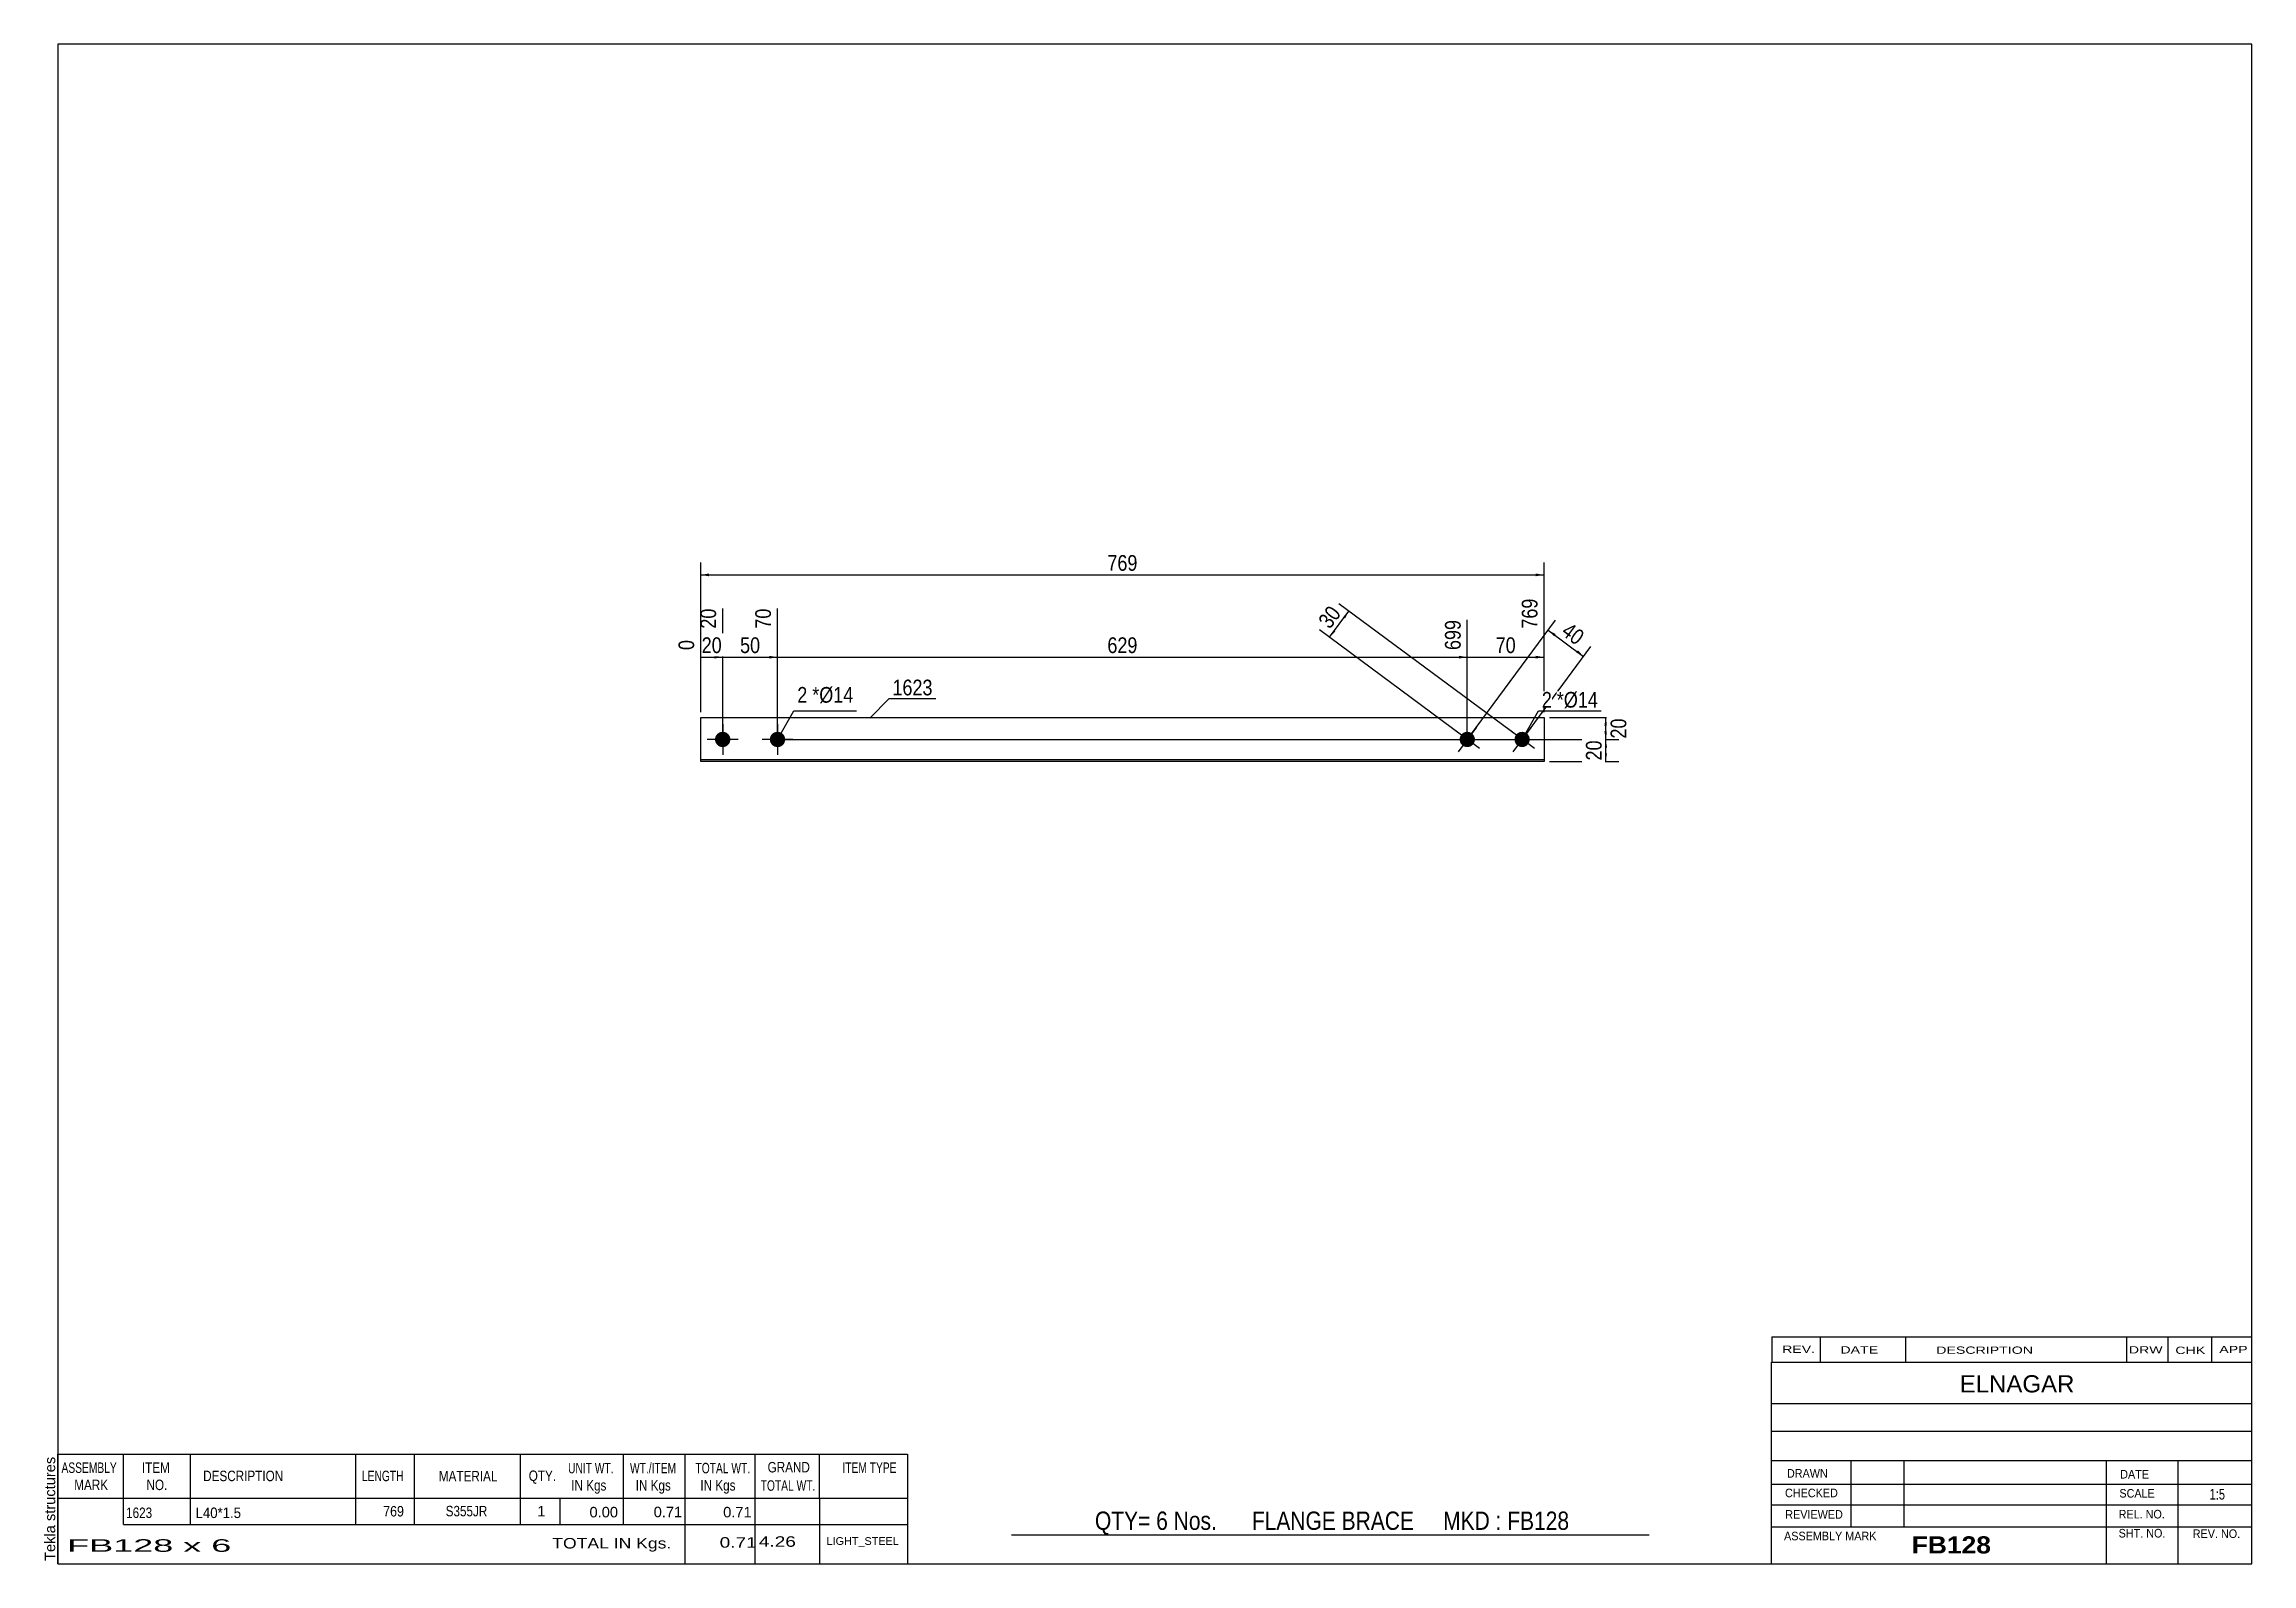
# Model space of a CAD drawing. Header units: millimetres. Extents: x 2 to 405, y 5 to 282.
import ezdxf

# ---------------------------------------------------------------- set-up
doc = ezdxf.new("R2010")
doc.units = ezdxf.units.MM
doc.styles.add('Arial', font='ARIAL.TTF', dxfattribs={"height": 0.2})
doc.styles.add('Arial Bold', font='ARIALBD.TTF', dxfattribs={"height": 0.2})
doc.styles.add('Arial Narrow', font='ARIALN.TTF', dxfattribs={"height": 0.2})

# ---------------------------------------------------------------- blocks, each defined once
blk = doc.blocks.new('Unknown-627393133-1545')
at = {"color": 5, "linetype": 'Continuous'}
for p, q in [((405, 282), (5, 282)), ((5, 282), (5, 5)), ((405, 5), (405, 282)), ((5, 5), (405, 5))]:
    blk.add_line(p, q, dxfattribs=at)
at = {"color": 174, "linetype": 'Continuous', "style": 'Arial'}
blk.add_text('Tekla structures', height=1.9102, rotation=90, dxfattribs=at).set_placement((4.5, 5.5))
blk = doc.blocks.new('Part-627393133-1227 - 1212')
at = {"color": 2, "linetype": 'Continuous'}
for p, q in [((122.2, 151.25), (122.2, 159.25)), ((122.2, 159.25), (275.95, 159.25)), ((275.95, 159.25), (275.95, 151.25)), ((275.95, 151.55), (122.2, 151.55)), ((275.95, 151.25), (122.2, 151.25))]:
    blk.add_line(p, q, dxfattribs=at)
blk = doc.blocks.new('Bolt-627393133-1228 - 1212')
at = {"linetype": 'Continuous'}
for points in [[(126.2, 153.85, -1), (126.2, 156.65, -1)], [(136.2, 153.85, -1), (136.2, 156.65, -1)]]:
    blk.add_hatch(color=3, dxfattribs=at).paths.add_polyline_path(points)
at = {"color": 3, "linetype": 'Continuous'}
for p, q in [((126.2, 158.05), (126.2, 152.45)), ((136.2, 158.05), (136.2, 152.45)), ((129, 155.25), (123.4, 155.25)), ((139, 155.25), (133.4, 155.25))]:
    blk.add_line(p, q, dxfattribs=at)
blk = doc.blocks.new('Bolt-627393133-1229 - 1212')
at = {"linetype": 'Continuous'}
blk.add_hatch(color=3, dxfattribs=at).paths.add_polyline_path([(261.12, 154.13, -1), (262.79, 156.37, -1)])
at = {"color": 3, "linetype": 'Continuous'}
for p, q in [((263.62, 157.5), (260.29, 153)), ((264.2, 153.58), (259.7, 156.92))]:
    blk.add_line(p, q, dxfattribs=at)
blk = doc.blocks.new('Bolt-627393133-1230 - 1212')
at = {"linetype": 'Continuous'}
blk.add_hatch(color=3, dxfattribs=at).paths.add_polyline_path([(271.12, 154.13, -1), (272.79, 156.37, -1)])
at = {"color": 3, "linetype": 'Continuous'}
for p, q in [((273.62, 157.5), (270.29, 153)), ((274.2, 153.58), (269.7, 156.92))]:
    blk.add_line(p, q, dxfattribs=at)
blk = doc.blocks.new('StraightDimension-627393133-1236 - 1212')
at = {"linetype": 'Continuous'}
blk.add_hatch(color=7, dxfattribs=at).paths.add_polyline_path([(274.45, 170.5), (275.95, 170.25), (274.45, 170)])
at = {"color": 7, "linetype": 'Continuous'}
for p, q in [((275.95, 160.25), (275.95, 180.93)), ((261.95, 156.25), (261.95, 177.03)), ((261.95, 170.25), (275.95, 170.25))]:
    blk.add_line(p, q, dxfattribs=at)
at = {"color": 0}
blk.add_wipeout([(271.38, 170.4), (271.38, 174.6), (266.53, 174.6), (266.53, 170.4)], dxfattribs=at)
at = {"color": 0, "linetype": 'Continuous'}
blk.add_wipeout([(275.35, 181.53), (271.15, 181.53), (271.15, 174.85), (275.35, 174.85)], dxfattribs=at)
at = {"color": 3, "linetype": 'Continuous', "style": 'Arial Narrow'}
blk.add_text('769', height=2.863, rotation=90.0002, dxfattribs=at).set_placement((274.75, 175.45))
at = {"color": 3, "style": 'Arial Narrow'}
blk.add_text('70', height=2.863, dxfattribs=at).set_placement((267.13, 171))
blk = doc.blocks.new('StraightDimension-627393133-1237 - 1212')
at = {"linetype": 'Continuous'}
blk.add_hatch(color=7, dxfattribs=at).paths.add_polyline_path([(260.45, 170.5), (261.95, 170.25), (260.45, 170)])
at = {"color": 7, "linetype": 'Continuous'}
for p, q in [((136.2, 156.25), (136.2, 179.11)), ((261.95, 156.25), (261.95, 177.03)), ((136.2, 170.25), (261.95, 170.25))]:
    blk.add_line(p, q, dxfattribs=at)
at = {"color": 0, "linetype": 'Continuous'}
blk.add_wipeout([(261.35, 177.63), (257.15, 177.63), (257.15, 170.95), (261.35, 170.95)], dxfattribs=at)
at = {"color": 0}
blk.add_wipeout([(202.42, 170.4), (202.42, 174.6), (195.74, 174.6), (195.74, 170.4)], dxfattribs=at)
at = {"color": 3, "style": 'Arial Narrow'}
blk.add_text('629', height=2.863, dxfattribs=at).set_placement((196.34, 171))
at = {"color": 3, "linetype": 'Continuous', "style": 'Arial Narrow'}
blk.add_text('699', height=2.863, rotation=90.0002, dxfattribs=at).set_placement((260.75, 171.55))
blk = doc.blocks.new('StraightDimension-627393133-1238 - 1212')
at = {"linetype": 'Continuous'}
blk.add_hatch(color=7, dxfattribs=at).paths.add_polyline_path([(134.7, 170.5), (136.2, 170.25), (134.7, 170)])
at = {"color": 7, "linetype": 'Continuous'}
for p, q in [((126.2, 156.25), (126.2, 179.11)), ((136.2, 156.25), (136.2, 179.11)), ((126.2, 170.25), (136.2, 170.25))]:
    blk.add_line(p, q, dxfattribs=at)
at = {"color": 0}
blk.add_wipeout([(133.63, 170.4), (133.63, 174.6), (128.77, 174.6), (128.77, 170.4)], dxfattribs=at)
at = {"color": 0, "linetype": 'Continuous'}
blk.add_wipeout([(135.6, 179.71), (131.4, 179.71), (131.4, 174.85), (135.6, 174.85)], dxfattribs=at)
at = {"color": 3, "linetype": 'Continuous', "style": 'Arial Narrow'}
blk.add_text('70', height=2.863, rotation=90.0002, dxfattribs=at).set_placement((135, 175.45))
at = {"color": 3, "style": 'Arial Narrow'}
blk.add_text('50', height=2.863, dxfattribs=at).set_placement((129.37, 171))
blk = doc.blocks.new('StraightDimension-627393133-1239 - 1212')
at = {"linetype": 'Continuous'}
blk.add_hatch(color=7, dxfattribs=at).paths.add_polyline_path([(124.7, 170.5), (126.2, 170.25), (124.7, 170)])
at = {"color": 7, "linetype": 'Continuous'}
for p, q in [((126.2, 156.25), (126.2, 179.11)), ((122.2, 160.25), (122.2, 173.38)), ((122.2, 170.25), (126.2, 170.25))]:
    blk.add_line(p, q, dxfattribs=at)
at = {"color": 0}
blk.add_wipeout([(126.63, 170.4), (126.63, 174.6), (121.77, 174.6), (121.77, 170.4)], dxfattribs=at)
at = {"color": 0, "linetype": 'Continuous'}
blk.add_wipeout([(125.6, 179.71), (121.4, 179.71), (121.4, 174.85), (125.6, 174.85)], dxfattribs=at)
blk.add_wipeout([(121.6, 173.98), (117.4, 173.98), (117.4, 170.95), (121.6, 170.95)], dxfattribs=at)
at = {"color": 3, "linetype": 'Continuous', "style": 'Arial Narrow'}
for s, height, p in [('20', 2.863, (125, 175.45)), ('0', 2.86, (121, 171.55))]:
    blk.add_text(s, height=height, rotation=90.0002, dxfattribs=at).set_placement(p)
at = {"color": 3, "style": 'Arial Narrow'}
blk.add_text('20', height=2.863, dxfattribs=at).set_placement((122.37, 171))
blk = doc.blocks.new('StraightDimension-627393133-1253 - 1212')
at = {"linetype": 'Continuous'}
for points in [[(123.7, 185), (122.2, 185.25), (123.7, 185.5)], [(274.45, 185.5), (275.95, 185.25), (274.45, 185)]]:
    blk.add_hatch(color=7, dxfattribs=at).paths.add_polyline_path(points)
at = {"color": 7, "linetype": 'Continuous'}
for p, q in [((122.2, 160.25), (122.2, 187.5)), ((122.2, 185.25), (275.95, 185.25)), ((275.95, 160.25), (275.95, 187.5))]:
    blk.add_line(p, q, dxfattribs=at)
at = {"color": 0}
blk.add_wipeout([(202.42, 185.4), (202.42, 189.6), (195.74, 189.6), (195.74, 185.4)], dxfattribs=at)
at = {"color": 3, "style": 'Arial Narrow'}
blk.add_text('769', height=2.863, dxfattribs=at).set_placement((196.34, 186))
blk = doc.blocks.new('StraightDimension-627393133-1257 - 1212')
at = {"linetype": 'Continuous'}
for points in [[(277.77, 174.08), (276.72, 175.17), (278.07, 174.48)], [(282.12, 171.48), (283.17, 170.39), (281.82, 171.08)]]:
    blk.add_hatch(color=7, dxfattribs=at).paths.add_polyline_path(points)
at = {"color": 7, "linetype": 'Continuous'}
for p, q in [((262.55, 156.05), (278.06, 176.98)), ((276.72, 175.17), (283.17, 170.39)), ((272.55, 156.05), (284.51, 172.2))]:
    blk.add_line(p, q, dxfattribs=at)
at = {"color": 0}
blk.add_wipeout([(281.98, 171.45), (284.48, 174.83), (280.58, 177.72), (278.08, 174.35)], dxfattribs=at)
at = {"color": 3, "style": 'Arial Narrow'}
blk.add_text('40', height=2.863, rotation=-36.5375, dxfattribs=at).set_placement((278.92, 174.47))
blk = doc.blocks.new('StraightDimension-627393133-1263 - 1212')
at = {"linetype": 'Continuous'}
for points in [[(239.27, 177.6), (240.36, 178.66), (239.67, 177.31)], [(237.91, 174.93), (236.82, 173.88), (237.51, 175.23)]]:
    blk.add_hatch(color=7, dxfattribs=at).paths.add_polyline_path(points)
at = {"color": 7, "linetype": 'Continuous'}
for p, q in [((236.82, 173.88), (240.36, 178.66)), ((271.15, 155.85), (238.55, 180)), ((261.15, 155.85), (235.01, 175.22))]:
    blk.add_line(p, q, dxfattribs=at)
at = {"color": 0}
blk.add_wipeout([(239.91, 178.31), (236.54, 180.81), (233.65, 176.91), (237.02, 174.41)], dxfattribs=at)
at = {"color": 3, "style": 'Arial Narrow'}
blk.add_text('30', height=2.863, rotation=53.4627, dxfattribs=at).set_placement((236.9, 175.25))
blk = doc.blocks.new('StraightDimension-627393133-1269 - 1212')
at = {"linetype": 'Continuous'}
for points in [[(286.95, 157.75), (287.2, 159.25), (287.45, 157.75)], [(287.45, 156.75), (287.2, 155.25), (286.95, 156.75)]]:
    blk.add_hatch(color=7, dxfattribs=at).paths.add_polyline_path(points)
at = {"color": 7, "linetype": 'Continuous'}
for p, q in [((276.95, 159.25), (289.45, 159.25)), ((287.2, 155.25), (287.2, 159.25)), ((137.2, 155.25), (289.45, 155.25))]:
    blk.add_line(p, q, dxfattribs=at)
at = {"color": 0}
blk.add_wipeout([(291.55, 159.68), (287.35, 159.68), (287.35, 154.82), (291.55, 154.82)], dxfattribs=at)
at = {"color": 3, "style": 'Arial Narrow'}
blk.add_text('20', height=2.863, rotation=90.0002, dxfattribs=at).set_placement((290.95, 155.42))
blk = doc.blocks.new('StraightDimension-627393133-1270 - 1212')
at = {"linetype": 'Continuous'}
for points in [[(286.95, 153.75), (287.2, 155.25), (287.45, 153.75)], [(287.45, 152.75), (287.2, 151.25), (286.95, 152.75)]]:
    blk.add_hatch(color=7, dxfattribs=at).paths.add_polyline_path(points)
at = {"color": 7, "linetype": 'Continuous'}
for p, q in [((137.2, 155.25), (289.6, 155.25)), ((287.2, 151.25), (287.2, 155.25)), ((276.95, 151.25), (289.6, 151.25))]:
    blk.add_line(p, q, dxfattribs=at)
at = {"color": 0}
blk.add_wipeout([(287.05, 155.68), (282.85, 155.68), (282.85, 150.82), (287.05, 150.82)], dxfattribs=at)
at = {"color": 3, "style": 'Arial Narrow'}
blk.add_text('20', height=2.863, rotation=90.0002, dxfattribs=at).set_placement((286.45, 151.42))
blk = doc.blocks.new('CBS_REVISION-627393133-1561')
at = {"color": 7, "linetype": 'Continuous'}
for p, q in [((317.49, 46.38), (404.99, 46.38)), ((317.49, 46.38), (317.49, 41.75)), ((326.29, 46.38), (326.29, 41.75)), ((341.88, 46.38), (341.88, 41.81)), ((382.14, 46.38), (382.14, 41.75)), ((389.68, 46.38), (389.68, 41.75)), ((397.63, 46.38), (397.63, 41.75)), ((317.49, 41.75), (404.99, 41.75))]:
    blk.add_line(p, q, dxfattribs=at)
at = {"color": 7, "style": 'Arial Narrow', "width": 1.7}
for s, height, p in [('REV.', 1.326, (319.35, 43.43)), ('DATE', 1.326, (329.98, 43.31)), ('DESCRIPTION', 1.3257, (347.46, 43.26)), ('DRW', 1.326, (382.57, 43.32)), ('CHK', 1.326, (391.06, 43.23)), ('APP', 1.326, (399.06, 43.38))]:
    blk.add_text(s, height=height, dxfattribs=at).set_placement(p)
blk = doc.blocks.new('CBS_BOM-627393133-1558')
at = {"color": 7, "linetype": 'Continuous'}
for p, q in [((4.97, 16.97), (4.97, 24.97)), ((4.97, 24.97), (159.89, 24.97)), ((16.97, 16.97), (16.97, 24.97)), ((29.16, 16.97), (29.16, 24.97)), ((59.32, 16.97), (59.32, 24.97)), ((70, 16.97), (70, 24.97)), ((89.32, 16.97), (89.32, 24.97)), ((108.12, 16.97), (108.12, 24.97)), ((119.33, 16.97), (119.33, 24.97)), ((132.12, 16.97), (132.12, 24.97)), ((143.87, 16.97), (143.87, 24.97)), ((159.89, 24.96), (159.89, 16.98)), ((4.97, 16.97), (159.89, 16.97)), ((4.97, 12.17), (4.97, 16.97)), ((16.97, 12.17), (16.97, 16.97)), ((29.16, 12.17), (29.16, 16.97)), ((59.32, 12.17), (59.32, 16.97)), ((70, 12.17), (70, 16.97)), ((89.32, 12.17), (89.32, 16.97)), ((96.58, 12.17), (96.58, 16.97)), ((108.12, 12.17), (108.12, 16.97)), ((119.33, 12.17), (119.33, 16.97)), ((132.12, 12.17), (132.12, 16.97)), ((143.89, 12.17), (143.89, 16.97)), ((159.89, 16.97), (159.89, 12.17)), ((4.97, 4.97), (4.97, 12.15)), ((16.97, 12.17), (159.89, 12.17)), ((119.33, 4.97), (119.33, 12.15)), ((132.12, 4.97), (132.12, 12.15)), ((143.93, 4.97), (143.93, 12.15)), ((159.89, 12.17), (159.89, 4.97)), ((4.97, 4.97), (159.89, 4.97))]:
    blk.add_line(p, q, dxfattribs=at)
at = {"color": 3, "linetype": 'Continuous', "style": 'Arial'}
for s, height, width, p in [('ASSEMBLY', 1.91, 0.7, (5.65, 21.54)), ('MARK', 1.91, 0.8, (7.97, 18.41)), ('ITEM', 1.91, 0.8, (20.3, 21.54)), ('NO.', 1.91, 0.8, (21.15, 18.41)), ('DESCRIPTION', 1.9102, 0.8, (31.48, 20.04)), ('LENGTH', 1.91, 0.7, (60.43, 20.04)), ('MATERIAL', 1.91, 0.8, (74.45, 19.99)), ('QTY.', 1.91, 0.8, (90.84, 20.07)), ('UNIT WT.', 1.91, 0.7, (98.01, 21.47)), ('IN Kgs', 1.91, 0.8, (98.59, 18.33)), ('WT./ITEM', 1.91, 0.7, (109.3, 21.47)), ('IN Kgs', 1.91, 0.8, (110.34, 18.33)), ('TOTAL WT.', 1.91, 0.7, (121.24, 21.47)), ('IN Kgs', 1.91, 0.8, (122.13, 18.33)), ('TOTAL WT.', 1.91, 0.7, (133.13, 18.29)), ('GRAND', 1.91, 0.8, (134.39, 21.63)), ('ITEM TYPE', 1.91, 0.7, (148.03, 21.55))]:
    blk.add_text(s, height=height, dxfattribs=dict(at, width=width)).set_placement(p)
at = {"color": 7, "linetype": 'Continuous', "style": 'Arial'}
for s, width, p in [('1623', 0.8, (17.43, 13.32)), ('L40*1.5', 0.9, (30.1, 13.32)), ('769', 0.85, (64.3, 13.6)), ('S355JR', 0.8, (75.69, 13.63))]:
    blk.add_text(s, height=1.91, dxfattribs=dict(at, width=width)).set_placement(p)
for s, p in [('1', (92.41, 13.63)), ('0.00', (101.92, 13.44)), ('0.71', (113.62, 13.47)), ('0.71', (126.29, 13.44))]:
    blk.add_text(s, height=1.91, dxfattribs=at).set_placement(p)
at = {"color": 6, "linetype": 'Continuous', "style": 'Arial'}
for s, height, width, p in [('FB128 x 6', 2.292, 2.05, (6.69, 7.16)), ('TOTAL IN Kgs.', 1.9102, 1.2, (95.13, 7.77)), ('0.71', 1.91, 1.3, (125.65, 7.92)), ('4.26', 1.91, 1.3, (132.79, 8.08))]:
    blk.add_text(s, height=height, dxfattribs=dict(at, width=width)).set_placement(p)
blk.add_text('LIGHT_STEEL', height=1.4135, dxfattribs=at).set_placement((145.14, 8.42))
blk = doc.blocks.new('CBS_CALLOFF-627393133-1559')
at = {"color": 7, "linetype": 'Continuous'}
blk.add_line((178.88, 10.27), (295.11, 10.25), dxfattribs=at)
at = {"color": 3, "linetype": 'Continuous', "style": 'Arial Narrow'}
blk.add_text('QTY= 6 Nos.      FLANGE BRACE     MKD : FB128', height=3.3405, dxfattribs=at).set_placement((194.07, 11.16))
blk = doc.blocks.new('CBS_NAME_BLOG-627393133-1560')
at = {"color": 7, "linetype": 'Continuous'}
for p, q in [((317.41, 41.75), (404.93, 41.75)), ((317.41, 5.04), (317.41, 41.75)), ((317.41, 34.21), (404.93, 34.21)), ((317.48, 29.16), (405, 29.16)), ((317.41, 23.79), (404.93, 23.79)), ((331.93, 11.68), (331.93, 23.78)), ((341.62, 11.71), (341.62, 23.78)), ((378.53, 5.04), (378.53, 23.77)), ((391.58, 5.04), (391.58, 23.78)), ((317.42, 19.49), (405, 19.51)), ((317.41, 15.74), (404.93, 15.74)), ((317.41, 11.7), (404.93, 11.7)), ((317.41, 5), (405, 5))]:
    blk.add_line(p, q, dxfattribs=at)
at = {"color": 3, "linetype": 'Continuous', "style": 'Arial'}
blk.add_text('ELNAGAR', height=3.133, dxfattribs=at).set_placement((351.73, 36.22))
at = {"color": 3, "linetype": 'Continuous'}
for s, height, style, width, p in [('DRAWN', 1.566, 'Arial', 0.9, (320.24, 20.68)), ('DATE', 1.566, 'Arial', 0.9, (381, 20.52)), ('CHECKED', 1.566, 'Arial', 0.9, (319.89, 17.11)), ('SCALE', 1.566, 'Arial', 0.9, (380.85, 17.04)), ('1:5', 1.957, 'Arial Narrow', 0.9, (397.3, 16.68)), ('REVIEWED', 1.566, 'Arial', 0.9, (319.93, 13.19)), ('REL. NO.', 1.566, 'Arial', 0.9, (380.71, 13.24)), ('ASSEMBLY MARK', 1.5663, 'Arial', 0.9, (319.71, 9.26)), ('FB128', 3.131, 'Arial Bold', 1.1, (342.99, 6.86)), ('SHT. NO.', 1.566, 'Arial', 0.9, (380.71, 9.77)), ('REV. NO.', 1.566, 'Arial', 0.9, (394.23, 9.68))]:
    blk.add_text(s, height=height, dxfattribs=dict(at, style=style, width=width)).set_placement(p)
blk = doc.blocks.new('Mark-627393133-1286 - 1212')
at = {"color": 0}
blk.add_wipeout([(141.63, 161.95), (141.63, 164.95), (139.8, 164.95), (139.8, 161.95)], dxfattribs=at)
blk.add_wipeout([(141.63, 161.95), (141.63, 164.95), (139.8, 164.95), (139.8, 161.95)], dxfattribs=at)
at = {"color": 7, "linetype": 'Continuous'}
blk.add_line((136.2, 155.25), (139.2, 160.45), dxfattribs=at)
at = {"color": 0}
blk.add_wipeout([(143.81, 161.95), (143.81, 164.95), (142.53, 164.95), (142.53, 161.95)], dxfattribs=at)
blk.add_wipeout([(143.81, 161.95), (143.81, 164.95), (142.53, 164.95), (142.53, 161.95)], dxfattribs=at)
at = {"color": 3, "style": 'Arial Narrow'}
blk.add_text('2', height=2.86, dxfattribs=at).set_placement((139.8, 161.95))
at = {"color": 0}
blk.add_wipeout([(150.02, 161.95), (150.02, 164.95), (143.81, 164.95), (143.81, 161.95)], dxfattribs=at)
blk.add_wipeout([(150.02, 161.95), (150.02, 164.95), (143.81, 164.95), (143.81, 161.95)], dxfattribs=at)
at = {"color": 7, "linetype": 'Continuous'}
blk.add_line((139.2, 160.45), (150.62, 160.45), dxfattribs=at)
at = {"color": 3, "style": 'Arial Narrow'}
for s, height, p in [('*', 2.86, (142.53, 161.95)), ('Ø14', 2.863, (143.81, 161.95))]:
    blk.add_text(s, height=height, dxfattribs=at).set_placement(p)
blk = doc.blocks.new('Mark-627393133-1278 - 1212')
at = {"color": 0}
blk.add_wipeout([(164.46, 163.29), (164.46, 166.29), (157.15, 166.29), (157.15, 163.29)], dxfattribs=at)
blk.add_wipeout([(164.46, 163.29), (164.46, 166.29), (157.15, 166.29), (157.15, 163.29)], dxfattribs=at)
at = {"color": 7, "linetype": 'Continuous'}
for p, q in [((153.01, 159.15), (156.55, 162.69)), ((156.55, 162.69), (165.06, 162.69))]:
    blk.add_line(p, q, dxfattribs=at)
at = {"color": 3, "style": 'Arial Narrow'}
blk.add_text('1623', height=2.863, dxfattribs=at).set_placement((157.15, 163.29))
blk = doc.blocks.new('MarkSet-627393133-1283 - 1212')
at = {"color": 0}
blk.add_wipeout([(277.38, 161.05), (277.38, 164.05), (275.55, 164.05), (275.55, 161.05)], dxfattribs=at)
blk.add_wipeout([(277.38, 161.05), (277.38, 164.05), (275.55, 164.05), (275.55, 161.05)], dxfattribs=at)
at = {"color": 7, "linetype": 'Continuous'}
blk.add_line((271.95, 155.25), (274.95, 160.45), dxfattribs=at)
at = {"color": 0}
blk.add_wipeout([(279.56, 161.05), (279.56, 164.05), (278.28, 164.05), (278.28, 161.05)], dxfattribs=at)
blk.add_wipeout([(279.56, 161.05), (279.56, 164.05), (278.28, 164.05), (278.28, 161.05)], dxfattribs=at)
at = {"color": 3, "style": 'Arial Narrow'}
blk.add_text('2', height=2.86, dxfattribs=at).set_placement((275.55, 161.05))
at = {"color": 0}
blk.add_wipeout([(285.77, 161.05), (285.77, 164.05), (279.56, 164.05), (279.56, 161.05)], dxfattribs=at)
blk.add_wipeout([(285.77, 161.05), (285.77, 164.05), (279.56, 164.05), (279.56, 161.05)], dxfattribs=at)
at = {"color": 7, "linetype": 'Continuous'}
blk.add_line((274.95, 160.45), (286.37, 160.45), dxfattribs=at)
at = {"color": 3, "style": 'Arial Narrow'}
for s, height, p in [('*', 2.86, (278.28, 161.05)), ('Ø14', 2.863, (279.56, 161.05))]:
    blk.add_text(s, height=height, dxfattribs=at).set_placement(p)

msp = doc.modelspace()

# ---------------------------------------------------------------- block references
for name in ['Unknown-627393133-1545', 'Part-627393133-1227 - 1212', 'Bolt-627393133-1228 - 1212', 'Bolt-627393133-1229 - 1212', 'Bolt-627393133-1230 - 1212', 'CBS_REVISION-627393133-1561', 'CBS_NAME_BLOG-627393133-1560', 'CBS_BOM-627393133-1558', 'CBS_CALLOFF-627393133-1559']:
    msp.add_blockref(name, (0, 0))

# ---------------------------------------------------------------- next in the draw order: block references
msp.add_blockref('StraightDimension-627393133-1236 - 1212', (0, 0))

# ---------------------------------------------------------------- next in the draw order: block references
msp.add_blockref('StraightDimension-627393133-1237 - 1212', (0, 0))

# ---------------------------------------------------------------- next in the draw order: block references
msp.add_blockref('StraightDimension-627393133-1238 - 1212', (0, 0))

# ---------------------------------------------------------------- next in the draw order: block references
msp.add_blockref('StraightDimension-627393133-1239 - 1212', (0, 0))

# ---------------------------------------------------------------- next in the draw order: block references
msp.add_blockref('StraightDimension-627393133-1253 - 1212', (0, 0))

# ---------------------------------------------------------------- next in the draw order: block references
msp.add_blockref('StraightDimension-627393133-1257 - 1212', (0, 0))

# ---------------------------------------------------------------- next in the draw order: block references
msp.add_blockref('StraightDimension-627393133-1263 - 1212', (0, 0))

# ---------------------------------------------------------------- next in the draw order: block references
msp.add_blockref('StraightDimension-627393133-1269 - 1212', (0, 0))

# ---------------------------------------------------------------- next in the draw order: block references
for name in ['Mark-627393133-1278 - 1212', 'StraightDimension-627393133-1270 - 1212']:
    msp.add_blockref(name, (0, 0))

# ---------------------------------------------------------------- next in the draw order: block references
for name in ['Mark-627393133-1286 - 1212', 'MarkSet-627393133-1283 - 1212']:
    msp.add_blockref(name, (0, 0))

doc.saveas('drawing.dxf')
